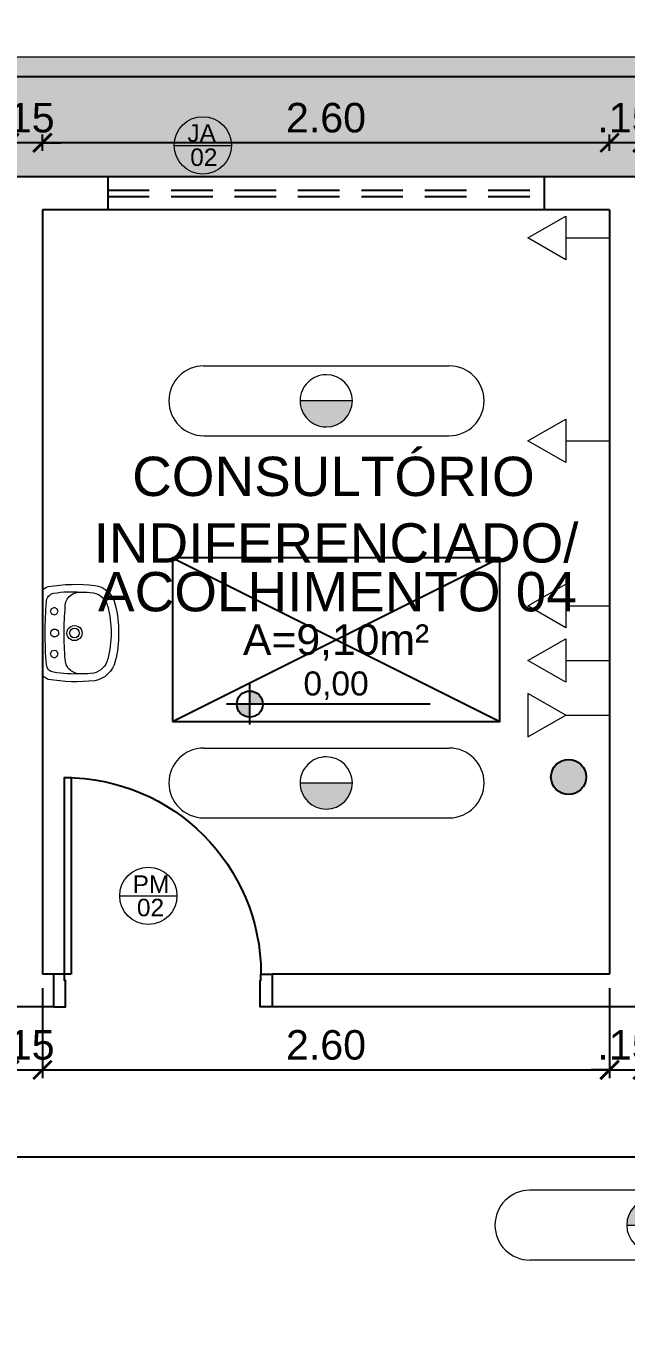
# Model space of a CAD drawing. Header units: inches. Extents: x 44782 to 44933, y 6798 to 6838.
# Drawn here: x 44821.38 to 44824.13, y 6819.22 to 6825.17 of the extents above; entities that cross this region are included whole.
import ezdxf
from ezdxf.enums import TextEntityAlignment as Align

# ---------------------------------------------------------------- set-up
doc = ezdxf.new("R2010")
doc.units = ezdxf.units.IN
doc.header["$MEASUREMENT"] = 0
doc.linetypes.add('HIDDEN', pattern=[9.525, 6.35, -3.175])
doc.layers.get('Defpoints').update_dxf_attribs({"color": 250})
doc.layers.add('at_Entity', color=7, linetype='Continuous', lineweight=9)
doc.layers.add('at_Text', color=7, linetype='Continuous', lineweight=9)
for name, color, linetype in [('BASCULANTE', 1, 'Continuous'), ('H. PAVER CINZA 1', 252, 'Continuous'), ('LAMPADAS', 5, 'Continuous'), ('Layout_Equipamentos', 7, 'Continuous'), ('PAREDES', 4, 'Continuous'), ('ponto de lógica', 7, 'Continuous'), ('PORTAS', 2, 'Continuous'), ('TEXTO01', 7, 'Continuous'), ('TEXTO02', 3, 'Continuous'), ('TEXTO03', 2, 'Continuous'), ('TEXTO2', 2, 'Continuous')]:
    doc.layers.add(name, color=color, linetype=linetype)
doc.layers.add('TOMADAS', color=150, linetype='Continuous', true_color=0x007fff)
doc.styles.add('Fonte 02', font='ARIALUNI.TTF')
doc.styles.add('FONTE01', font='swissi.ttf')
doc.styles.add('Fonte02', font='arial.ttf')
doc.styles.add('TEXTO1', font='swissko.ttf', dxfattribs={"width": 0.6, "height": 0.1})
doc.dimstyles.new('Esc 1-75', dxfattribs={"dimscale": 0.75, "dimtxt": 0.18, "dimasz": 0.1125, "dimexe": 0.05, "dimexo": 0.05, "dimgap": 0.06, "dimtad": 1, "dimzin": 4, "dimdsep": 46, "dimtxsty": 'Fonte 02', "dimblk": 'ARCHTICK', "dimcen": 0, "dimclrd": 250, "dimclre": 250, "dimadec": 0, "dimazin": 1, "dimtfac": 1, "dimtix": 1, "dimtmove": 1, "dimatfit": 3, "dimldrblk": 'ARCHTICK', "dimfxl": 0, "dimarcsym": 0})

# ---------------------------------------------------------------- blocks, each defined once
blk = doc.blocks.new('A$C2B7D2525')
at = {"layer": 'at_Entity', "true_color": 0x007fff}
h = blk.add_hatch(color=150, dxfattribs=at)
h.dxf.hatch_style = 1
h.paths.add_polyline_path([(0.723, 0.2795, 0.414214), (0.6034, 0.1599, 0.002212), (0.6034, 0.1588), (0.8427, 0.1588, 0.002212), (0.8427, 0.1599, 0.414214)])
at = {"layer": 'at_Entity', "color": 150, "true_color": 0x007fff}
for p, q in [((1.2852, 0.3197), (0.1609, 0.3197)), ((0.7241, 0.1588), (0.6034, 0.1588)), ((0.8427, 0.1588), (0.6034, 0.1588)), ((0.8427, 0.1588), (0.7241, 0.1588)), ((0.8427, 0.1588), (0.7241, 0.1588)), ((1.2852, 0), (0.1609, 0))]:
    blk.add_line(p, q, dxfattribs=at)
for centre, radius, start, end in [((0.1599, 0.1599), 0.1599, 90, 180), ((1.2841, 0.1599), 0.1599, 0.00268, 90), ((0.723, 0.1599), 0.1196, 90, 180), ((0.723, 0.1599), 0.1196, 360, 90), ((0.1599, 0.1599), 0.1599, 180, 270), ((0.723, 0.1599), 0.1196, 180, 270), ((0.723, 0.1599), 0.1196, 270, 0), ((1.2841, 0.1599), 0.1599, 270.00537, 0.00268)]:
    blk.add_arc(centre, radius, start, end, dxfattribs=at)
blk = doc.blocks.new('Leg_Ambiente05_50')
at = {"layer": 'TEXTO01', "linetype": 'Continuous', "ltscale": 0.0001}
h = blk.add_hatch(color=256, dxfattribs=at)
h.paths.add_polyline_path([(-0.2635, -0.157), (-0.2635, -0.1969), (-0.2235, -0.1969, 0.414214)])
h.paths.add_polyline_path([(-0.2635, -0.1969), (-0.3034, -0.1969, 0.414214), (-0.2635, -0.2368)])
at = {"layer": 'Defpoints'}
for p, q in [((-0.5, -0.25), (0.5, 0.25)), ((-0.5, 0.25), (0.5, -0.25))]:
    blk.add_line(p, q, dxfattribs=at)
blk.add_lwpolyline([(-0.5, -0.25), (0.5, -0.25), (0.5, 0.25), (-0.5, 0.25)], close=True, dxfattribs=at)
at = {"layer": 'TEXTO01', "linetype": 'Continuous', "ltscale": 0.0001}
for p, q in [((-0.2635, -0.2589), (-0.2635, -0.1349)), ((0.2874, -0.1969), (-0.3344, -0.1969))]:
    blk.add_line(p, q, dxfattribs=at)
blk.add_circle((-0.2635, -0.1969), 0.0399, dxfattribs=at)
at = {"layer": 'TEXTO01', "style": 'FONTE01'}
blk.add_attdef('NÍVEL', text='', height=0.08, dxfattribs=at).set_placement((0, -0.1338), align=Align.MIDDLE_CENTER)
at = {"layer": 'TEXTO02', "style": 'Fonte02'}
blk.add_attdef('ÁREA', text='', height=0.1, dxfattribs=at).set_placement((0, 0.0311), align=Align.MIDDLE_CENTER)
at = {"layer": 'TEXTO03', "style": 'Fonte02'}
for tag, p in [('AMB1', (0.0037, 0.5301)), ('AMB1', (0, 0.3711)), ('AMB2', (0, 0.2036))]:
    blk.add_attdef(tag, text='', height=0.12, dxfattribs=at).set_placement(p, align=Align.MIDDLE_CENTER)
blk = doc.blocks.new('A$C1E546F2D')
at = {"layer": 'PORTAS'}
for points in [[(0.921, 0.1503), (0.9507, 0.1503), (0.9507, 1.0502), (0.921, 1.0502), (0.921, 0.1503)], [(0, 0.1503), (0, 0), (0.055, 0), (0.055, 0.1207), (0.0508, 0.1207), (0.0508, 0.1503), (0, 0.1503)], [(1.0015, 0.1503), (1.0015, 0), (0.9464, 0), (0.9464, 0.1207), (0.9507, 0.1207), (0.9507, 0.1503), (1.0015, 0.1503)]]:
    blk.add_lwpolyline(points, dxfattribs=at)
blk.add_arc((0.9507, 0.1503), 0.8998, 90, 180, dxfattribs=at)
blk = doc.blocks.new('new block12')
at = {"layer": 'at_Entity', "color": 0}
for p, q in [((-0.1143, 0.055), (-0.1079, 0.0656)), ((-0.1079, 0.0656), (-0.0973, 0.0719)), ((-0.0973, 0.0719), (-0.0846, 0.0656)), ((-0.0846, 0.0656), (-0.0804, 0.055)), ((0.0825, 0.055), (0.0868, 0.0656)), ((0.0868, 0.0656), (0.0995, 0.0719)), ((0.0995, 0.0719), (0.11, 0.0656)), ((0.11, 0.0656), (0.1164, 0.055)), ((-0.1904, 0), (0, 0)), ((-0.1079, 0.0423), (-0.1143, 0.055)), ((-0.0973, 0.036), (-0.1079, 0.0423)), ((-0.0846, 0.0423), (-0.0973, 0.036)), ((-0.0804, 0.055), (-0.0846, 0.0423)), ((-0.0635, 0), (0.1248, 0)), ((0, 0), (0.1926, 0)), ((0.0868, 0.0423), (0.0825, 0.055)), ((0.0995, 0.036), (0.0868, 0.0423)), ((0.11, 0.0423), (0.0995, 0.036)), ((0.1164, 0.055), (0.11, 0.0423))]:
    blk.add_line(p, q, dxfattribs=at)
for centre, radius, start, end in [((-0.1037, 0.2192), 0.1175, 102.51398, 169.94425), ((-0.1021, 0.2163), 0.0847, 102.94607, 167.28087), ((-0.0119, -0.1249), 0.4735, 88.69805, 104.42194), ((0.0138, -0.2613), 0.5766, 91.35244, 103.5038), ((0.0099, -0.1255), 0.4741, 75.63679, 91.34148), ((-0.0133, -0.2572), 0.5725, 76.4579, 88.69664), ((0.1052, 0.222), 0.0784, 8.41938, 78.38368), ((0.1075, 0.2249), 0.1107, 7.71962, 79.59246), ((0.5296, 0.1532), 0.7539, 173.41338, 189.69292), ((-0.5309, 0.1535), 0.7531, 350.27914, 6.57653), ((0.1228, 0.188), 0.311, 171.32208, 181.82646), ((-0.0011, 0.1471), 0.0349, 90, 149.99293), ((-0.0011, 0.1471), 0.0349, 29.99676, 89.99928), ((-0.1329, 0.1882), 0.3189, 357.99462, 8.16964), ((0.4249, 0.1494), 0.6136, 177.32306, 189.24154), ((-0.1166, 0.1739), 0.0716, 176.60246, 219.59969), ((-0.1209, 0.1714), 0.0667, 220.34381, 269.44866), ((-0.0011, 0.1471), 0.0349, 150.00315, 209.99685), ((-0.0011, 0.1471), 0.0349, 209.99676, 269.99928), ((-0.0011, 0.1471), 0.0222, 90, 180), ((-0.0011, 0.1471), 0.0222, 180, 270), ((-0.0011, 0.1471), 0.0222, 360, 90), ((-0.0011, 0.1471), 0.0222, 270.00968, 360), ((-0.0011, 0.1471), 0.0349, 270, 329.99293), ((-0.0011, 0.1471), 0.0349, 330.00315, 29.99685), ((0.1226, 0.1679), 0.0631, 266.77318, 320.7547), ((0.1078, 0.1732), 0.0781, 324.65246, 2.83944), ((-0.2623, 0.1317), 0.4504, 349.78202, 5.79718), ((0.0021, 1.5743), 1.4748, 265.18956, 269.93912), ((-0.0011, 0.0561), 0.018, 150.01278, 209.98722), ((-0.0011, 0.0561), 0.018, 90, 150.03984), ((-0.001, 0.0561), 0.018, 30.01908, 90.03665), ((-0.001, 1.4521), 1.3526, 270.02076, 275.09507), ((-0.0011, 0.0561), 0.018, 330.01278, 29.98722), ((-0.1647, 0.0446), 0.0522, 200.54167, 238.93005), ((-0.1427, 0.0567), 0.0385, 188.75581, 265.61268), ((-0.0074, 1.7284), 1.7156, 265.3753, 270.21026), ((-0.0011, 0.0561), 0.018, 210.01908, 270.03665), ((-0.0011, 0.0561), 0.018, 270, 330.03984), ((-0.0011, 1.8918), 1.879, 270, 274.41438), ((0.1414, 0.0585), 0.0402, 273.11398, 350.39284), ((0.1736, 0.034), 0.0386, 297.86727, 348.56925)]:
    blk.add_arc(centre, radius, start, end, dxfattribs=at)
blk = doc.blocks.new('A$C4BC3063A')
at = {"layer": 'at_Entity', "color": 150, "true_color": 0x007fff}
for p, q in [((0.2011, 0), (0.2011, 0.199)), ((0.2011, 0.199), (0.3748, 0.0995)), ((0.2011, 0.0995), (0, 0.0995)), ((0.3748, 0.0995), (0.2011, 0))]:
    blk.add_line(p, q, dxfattribs=at)
blk = doc.blocks.new('A$C0C4A46CA')
at = {"layer": 'at_Entity', "color": 0}
for p, q in [((0.3748, 0.199), (0.2011, 0.0995)), ((0.3748, 0), (0.3748, 0.199)), ((0.2011, 0.0995), (0, 0.0995)), ((0.2011, 0.0995), (0.3748, 0))]:
    blk.add_line(p, q, dxfattribs=at)
blk = doc.blocks.new('_ARCHTICK')
at = {"color": 0, "linetype": 'ByBlock', "const_width": 0.15}
blk.add_lwpolyline([(-0.5, -0.5), (0.5, 0.5)], dxfattribs=at)
blk = doc.blocks.new('*D151')
at = {"layer": 'at_Text', "color": 250, "lineweight": -2, "transparency": 16777216}
for p, q in [((44824.0563, 6824.6013), (44824.0563, 6824.6763)), ((44824.2065, 6824.6013), (44824.2065, 6824.6763)), ((44824.0563, 6824.6388), (44823.9719, 6824.6388)), ((44824.2065, 6824.6388), (44824.0563, 6824.6388)), ((44824.2065, 6824.6388), (44824.2909, 6824.6388))]:
    blk.add_line(p, q, dxfattribs=at)
at = {"layer": 'Defpoints', "color": 0, "transparency": 16777216}
for p in [(44824.0563, 6824.6388), (44824.0563, 6824.305), (44824.2065, 6824.305)]:
    blk.add_point(p, dxfattribs=at)
at = {"layer": 'at_Text', "color": 250, "lineweight": -2, "transparency": 16777216, "xscale": 0.084375, "yscale": 0.084375, "zscale": 0.084375}
blk.add_blockref('_ARCHTICK', (44824.0563, 6824.6388), dxfattribs=at)
at = {"layer": 'at_Text', "color": 250, "lineweight": -2, "transparency": 16777216, "xscale": 0.084375, "yscale": 0.084375, "zscale": 0.084375, "rotation": 180}
blk.add_blockref('_ARCHTICK', (44824.2065, 6824.6388), dxfattribs=at)
at = {"layer": 'at_Text', "color": 0, "transparency": 16777216, "insert": (44824.1314, 6824.7528), "char_height": 0.135, "attachment_point": 5, "style": 'Fonte 02'}
blk.add_mtext('.15', dxfattribs=at)
blk = doc.blocks.new('*D152')
at = {"layer": 'at_Text', "color": 250, "lineweight": -2, "transparency": 16777216}
for p, q in [((44821.4578, 6824.6013), (44821.4578, 6824.6763)), ((44824.0563, 6824.6013), (44824.0563, 6824.6763)), ((44824.0563, 6824.6388), (44821.4578, 6824.6388))]:
    blk.add_line(p, q, dxfattribs=at)
at = {"layer": 'Defpoints', "color": 0, "transparency": 16777216}
for p in [(44821.4578, 6824.6388), (44821.4578, 6824.305), (44824.0563, 6824.305)]:
    blk.add_point(p, dxfattribs=at)
at = {"layer": 'at_Text', "color": 250, "lineweight": -2, "transparency": 16777216, "xscale": 0.084375, "yscale": 0.084375, "zscale": 0.084375, "rotation": 180}
blk.add_blockref('_ARCHTICK', (44821.4578, 6824.6388), dxfattribs=at)
at = {"layer": 'at_Text', "color": 250, "lineweight": -2, "transparency": 16777216, "xscale": 0.084375, "yscale": 0.084375, "zscale": 0.084375}
blk.add_blockref('_ARCHTICK', (44824.0563, 6824.6388), dxfattribs=at)
at = {"layer": 'at_Text', "color": 0, "transparency": 16777216, "insert": (44822.757, 6824.7528), "char_height": 0.135, "attachment_point": 5, "style": 'Fonte 02'}
blk.add_mtext('2.60', dxfattribs=at)
blk = doc.blocks.new('*D153')
at = {"layer": 'at_Text', "color": 250, "lineweight": -2, "transparency": 16777216}
for p, q in [((44821.3075, 6824.6013), (44821.3075, 6824.6763)), ((44821.4578, 6824.6013), (44821.4578, 6824.6763)), ((44821.3075, 6824.6388), (44821.2231, 6824.6388)), ((44821.4578, 6824.6388), (44821.3075, 6824.6388)), ((44821.4578, 6824.6388), (44821.5421, 6824.6388))]:
    blk.add_line(p, q, dxfattribs=at)
at = {"layer": 'Defpoints', "color": 0, "transparency": 16777216}
for p in [(44821.3075, 6824.6388), (44821.3075, 6824.305), (44821.4578, 6824.305)]:
    blk.add_point(p, dxfattribs=at)
at = {"layer": 'at_Text', "color": 250, "lineweight": -2, "transparency": 16777216, "xscale": 0.084375, "yscale": 0.084375, "zscale": 0.084375}
blk.add_blockref('_ARCHTICK', (44821.3075, 6824.6388), dxfattribs=at)
at = {"layer": 'at_Text', "color": 250, "lineweight": -2, "transparency": 16777216, "xscale": 0.084375, "yscale": 0.084375, "zscale": 0.084375, "rotation": 180}
blk.add_blockref('_ARCHTICK', (44821.4578, 6824.6388), dxfattribs=at)
at = {"layer": 'at_Text', "color": 0, "transparency": 16777216, "insert": (44821.3826, 6824.7528), "char_height": 0.135, "attachment_point": 5, "style": 'Fonte 02'}
blk.add_mtext('.15', dxfattribs=at)
blk = doc.blocks.new('*D166')
at = {"layer": 'at_Text', "color": 250, "lineweight": -2, "transparency": 16777216}
for p, q in [((44810.8605, 6824.9026), (44810.8605, 6824.9776)), ((44826.9553, 6824.9026), (44826.9553, 6824.9776)), ((44826.9553, 6824.9401), (44810.8605, 6824.9401))]:
    blk.add_line(p, q, dxfattribs=at)
at = {"layer": 'Defpoints', "color": 0, "transparency": 16777216}
for p in [(44810.8605, 6824.9401), (44810.8605, 6824.4821), (44826.9553, 6824.4821)]:
    blk.add_point(p, dxfattribs=at)
at = {"layer": 'at_Text', "color": 250, "lineweight": -2, "transparency": 16777216, "xscale": 0.084375, "yscale": 0.084375, "zscale": 0.084375, "rotation": 180}
blk.add_blockref('_ARCHTICK', (44810.8605, 6824.9401), dxfattribs=at)
at = {"layer": 'at_Text', "color": 250, "lineweight": -2, "transparency": 16777216, "xscale": 0.084375, "yscale": 0.084375, "zscale": 0.084375}
blk.add_blockref('_ARCHTICK', (44826.9553, 6824.9401), dxfattribs=at)
at = {"layer": 'at_Text', "color": 0, "transparency": 16777216, "insert": (44818.9079, 6825.054), "char_height": 0.135, "attachment_point": 5, "style": 'Fonte 02'}
blk.add_mtext('16.09', dxfattribs=at)
blk = doc.blocks.new('*D232')
at = {"layer": 'at_Text', "color": 250, "lineweight": -2, "transparency": 16777216}
for p, q in [((44821.3075, 6820.7677), (44821.3075, 6820.3552)), ((44821.4578, 6820.7677), (44821.4578, 6820.3552)), ((44821.3075, 6820.3927), (44821.2231, 6820.3927)), ((44821.3075, 6820.3927), (44821.4578, 6820.3927)), ((44821.4578, 6820.3927), (44821.5421, 6820.3927))]:
    blk.add_line(p, q, dxfattribs=at)
at = {"layer": 'Defpoints', "color": 0, "transparency": 16777216}
for p in [(44821.3075, 6820.8319), (44821.4578, 6820.8319), (44821.4578, 6820.3927)]:
    blk.add_point(p, dxfattribs=at)
at = {"layer": 'at_Text', "color": 250, "lineweight": -2, "transparency": 16777216, "xscale": 0.084375, "yscale": 0.084375, "zscale": 0.084375}
blk.add_blockref('_ARCHTICK', (44821.3075, 6820.3927), dxfattribs=at)
at = {"layer": 'at_Text', "color": 250, "lineweight": -2, "transparency": 16777216, "xscale": 0.084375, "yscale": 0.084375, "zscale": 0.084375, "rotation": 180}
blk.add_blockref('_ARCHTICK', (44821.4578, 6820.3927), dxfattribs=at)
at = {"layer": 'at_Text', "color": 0, "transparency": 16777216, "insert": (44821.3826, 6820.5067), "char_height": 0.135, "attachment_point": 5, "style": 'Fonte 02'}
blk.add_mtext('.15', dxfattribs=at)
blk = doc.blocks.new('*D233')
at = {"layer": 'at_Text', "color": 250, "lineweight": -2, "transparency": 16777216}
for p, q in [((44821.4578, 6820.7677), (44821.4578, 6820.3552)), ((44824.0563, 6820.7677), (44824.0563, 6820.3552)), ((44821.4578, 6820.3927), (44824.0563, 6820.3927))]:
    blk.add_line(p, q, dxfattribs=at)
at = {"layer": 'Defpoints', "color": 0, "transparency": 16777216}
for p in [(44821.4578, 6820.8319), (44824.0563, 6820.8319), (44824.0563, 6820.3927)]:
    blk.add_point(p, dxfattribs=at)
at = {"layer": 'at_Text', "color": 250, "lineweight": -2, "transparency": 16777216, "xscale": 0.084375, "yscale": 0.084375, "zscale": 0.084375, "rotation": 180}
blk.add_blockref('_ARCHTICK', (44821.4578, 6820.3927), dxfattribs=at)
at = {"layer": 'at_Text', "color": 250, "lineweight": -2, "transparency": 16777216, "xscale": 0.084375, "yscale": 0.084375, "zscale": 0.084375}
blk.add_blockref('_ARCHTICK', (44824.0563, 6820.3927), dxfattribs=at)
at = {"layer": 'at_Text', "color": 0, "transparency": 16777216, "insert": (44822.757, 6820.5067), "char_height": 0.135, "attachment_point": 5, "style": 'Fonte 02'}
blk.add_mtext('2.60', dxfattribs=at)
blk = doc.blocks.new('*D234')
at = {"layer": 'at_Text', "color": 250, "lineweight": -2, "transparency": 16777216}
for p, q in [((44824.0563, 6820.7677), (44824.0563, 6820.3552)), ((44824.2065, 6820.7677), (44824.2065, 6820.3552)), ((44824.0563, 6820.3927), (44823.9719, 6820.3927)), ((44824.0563, 6820.3927), (44824.2065, 6820.3927)), ((44824.2065, 6820.3927), (44824.2909, 6820.3927))]:
    blk.add_line(p, q, dxfattribs=at)
at = {"layer": 'Defpoints', "color": 0, "transparency": 16777216}
for p in [(44824.0563, 6820.8319), (44824.2065, 6820.832), (44824.2065, 6820.3927)]:
    blk.add_point(p, dxfattribs=at)
at = {"layer": 'at_Text', "color": 250, "lineweight": -2, "transparency": 16777216, "xscale": 0.084375, "yscale": 0.084375, "zscale": 0.084375}
blk.add_blockref('_ARCHTICK', (44824.0563, 6820.3927), dxfattribs=at)
at = {"layer": 'at_Text', "color": 250, "lineweight": -2, "transparency": 16777216, "xscale": 0.084375, "yscale": 0.084375, "zscale": 0.084375, "rotation": 180}
blk.add_blockref('_ARCHTICK', (44824.2065, 6820.3927), dxfattribs=at)
at = {"layer": 'at_Text', "color": 0, "transparency": 16777216, "insert": (44824.1314, 6820.5067), "char_height": 0.135, "attachment_point": 5, "style": 'Fonte 02'}
blk.add_mtext('.15', dxfattribs=at)
blk = doc.blocks.new('*D237')
at = {"layer": 'at_Text', "color": 250, "lineweight": -2, "transparency": 16777216}
for p, q in [((44793.8156, 6820.3694), (44793.8156, 6819.9569)), ((44826.9553, 6820.3694), (44826.9553, 6819.9569)), ((44793.8156, 6819.9944), (44826.9553, 6819.9944))]:
    blk.add_line(p, q, dxfattribs=at)
at = {"layer": 'Defpoints', "color": 0, "transparency": 16777216}
for p in [(44793.8156, 6820.6817), (44826.9553, 6820.6817), (44826.9553, 6819.9944)]:
    blk.add_point(p, dxfattribs=at)
at = {"layer": 'at_Text', "color": 250, "lineweight": -2, "transparency": 16777216, "xscale": 0.084375, "yscale": 0.084375, "zscale": 0.084375, "rotation": 180}
blk.add_blockref('_ARCHTICK', (44793.8156, 6819.9944), dxfattribs=at)
at = {"layer": 'at_Text', "color": 250, "lineweight": -2, "transparency": 16777216, "xscale": 0.084375, "yscale": 0.084375, "zscale": 0.084375}
blk.add_blockref('_ARCHTICK', (44826.9553, 6819.9944), dxfattribs=at)
at = {"layer": 'at_Text', "color": 0, "transparency": 16777216, "insert": (44810.3854, 6820.1084), "char_height": 0.135, "attachment_point": 5, "style": 'Fonte 02'}
blk.add_mtext('33.14', dxfattribs=at)

msp = doc.modelspace()

# ---------------------------------------------------------------- hatches: boundary and pattern name
at = {"layer": 'H. PAVER CINZA 1'}
msp.add_hatch(color=256, dxfattribs=at).paths.add_polyline_path([(44814.2102, 6836.2284), (44804.7133, 6836.2284), (44804.7133, 6830.4791), (44804.7133, 6825.0302), (44793.3162, 6825.0302), (44793.3162, 6816.0327), (44793.8156, 6816.0327), (44793.8156, 6815.8824), (44793.3162, 6815.8824), (44793.3162, 6814.3843), (44804.5631, 6814.3843), (44804.5631, 6809.4856), (44805.0625, 6809.4856), (44805.0625, 6813.3834), (44806.713, 6813.3834), (44806.713, 6814.8837), (44793.8156, 6814.8837), (44793.8156, 6818.682), (44795.3645, 6818.682), (44795.3645, 6820.6817), (44793.8156, 6820.6817), (44793.8156, 6824.4821), (44805.2127, 6824.4821), (44805.2127, 6830.9785), (44805.2127, 6834.8784), (44813.7108, 6834.8784), (44813.7108, 6826.431), (44810.8605, 6826.431), (44810.8605, 6824.4821), (44826.9553, 6824.4821), (44826.9553, 6818.682), (44826.9553, 6815.4233), (44827.4568, 6815.4233), (44827.4568, 6825.0302), (44814.2102, 6825.0302)])
at = {"layer": 'ponto de lógica'}
h = msp.add_hatch(color=256, dxfattribs=at)
h.dxf.hatch_style = 1
h.paths.add_polyline_path([(44823.9486, 6821.7341, 1), (44823.7877, 6821.7341, 1)])

# ---------------------------------------------------------------- linework, layer by layer
at = {"layer": 'at_Entity', "color": 0}
msp.add_line((44827.4568, 6825.0302), (44814.2102, 6825.0302), dxfattribs=at)
at = {"layer": 'BASCULANTE', "linetype": 'HIDDEN', "ltscale": 0.03}
for p, q in [((44821.7582, 6824.4821), (44821.7582, 6824.3319)), ((44823.7579, 6824.3319), (44823.7579, 6824.4821)), ((44821.7571, 6824.4222), (44823.7579, 6824.4222)), ((44821.7571, 6824.3919), (44823.7579, 6824.3919))]:
    msp.add_line(p, q, dxfattribs=at)
at = {"layer": 'PAREDES'}
for p, q in [((44826.9553, 6824.4821), (44810.8605, 6824.4821)), ((44824.0563, 6824.3319), (44821.4578, 6824.3319)), ((44821.4578, 6824.3319), (44821.4578, 6820.8319)), ((44824.0563, 6824.3319), (44824.0563, 6820.8319)), ((44821.5085, 6820.8319), (44821.4578, 6820.8319)), ((44824.0563, 6820.8319), (44822.51, 6820.8319)), ((44821.5085, 6820.6817), (44819.7585, 6820.6817)), ((44824.2065, 6820.6817), (44822.51, 6820.6817))]:
    msp.add_line(p, q, dxfattribs=at)
at = {"layer": 'ponto de lógica'}
msp.add_circle((44823.8682, 6821.7341), 0.0805, dxfattribs=at)
at = {"layer": 'TEXTO01', "lineweight": 9}
for p, q in [((44822.0612, 6824.6268), (44822.3239, 6824.6268)), ((44821.813, 6821.1903), (44822.0756, 6821.1903))]:
    msp.add_line(p, q, dxfattribs=at)
for centre in [(44822.1926, 6824.6268), (44821.9431, 6821.1903)]:
    msp.add_circle(centre, 0.1313, dxfattribs=at)

# ---------------------------------------------------------------- block references
ref = msp.add_blockref('Leg_Ambiente05_50', (44822.8032, 6822.3634), dxfattribs=dict(xscale=1.5, yscale=1.5, zscale=1.5))
ref.add_attrib('AMB1', 'INDIFERENCIADO/', dxfattribs={"layer": 'TEXTO03', "height": 0.18, "style": 'Fonte02'}).set_placement((44822.8032, 6822.8062), align=Align.MIDDLE_CENTER)
ref.add_attrib('AMB2', 'ACOLHIMENTO 04', dxfattribs={"layer": 'TEXTO03', "height": 0.18, "style": 'Fonte02'}).set_placement((44822.8094, 6822.5829), align=Align.MIDDLE_CENTER)
ref.add_attrib('ÁREA', 'A=9,10m²', dxfattribs={"layer": 'TEXTO02', "height": 0.14, "style": 'Fonte02'}).set_placement((44822.8033, 6822.3634), align=Align.MIDDLE_CENTER)
ref.add_attrib('NÍVEL', '0,00', dxfattribs={"layer": 'TEXTO01', "height": 0.11, "style": 'FONTE01'}).set_placement((44822.8032, 6822.1626), align=Align.MIDDLE_CENTER)
at = {"layer": 'at_Entity', "rotation": 180}
msp.add_blockref('A$C0C4A46CA', (44824.0563, 6822.1172), dxfattribs=at)
at = {"layer": 'LAMPADAS', "rotation": 180}
for p in [(44823.4811, 6823.6169), (44823.4811, 6821.8669)]:
    msp.add_blockref('A$C2B7D2525', p, dxfattribs=at)
at = {"layer": 'LAMPADAS'}
msp.add_blockref('A$C2B7D2525', (44823.5311, 6819.5221), dxfattribs=at)
at = {"layer": 'Layout_Equipamentos', "xscale": -1, "rotation": 270}
msp.add_blockref('new block12', (44821.4578, 6822.3946), dxfattribs=at)
at = {"layer": 'PORTAS', "xscale": -1}
msp.add_blockref('A$C1E546F2D', (44822.51, 6820.6816), dxfattribs=at)
at = {"layer": 'TOMADAS', "rotation": 180}
for p in [(44824.0563, 6824.3023), (44824.0563, 6823.3728), (44824.0563, 6822.6169), (44824.0563, 6822.3671)]:
    msp.add_blockref('A$C4BC3063A', p, dxfattribs=at)

# ---------------------------------------------------------------- texts
at = {"layer": 'TEXTO01', "lineweight": 9, "ltscale": 0.0001, "char_height": 0.080083, "width": 0.240515, "attachment_point": 1, "style": 'TEXTO1'}
for s, insert in [('{\\fSansSerif|b0|i0|c2|p2;\\W1;JA}', (44822.1221, 6824.7227)), ('{\\fSansSerif|b0|i0|c2|p2;\\W1;02}', (44822.1351, 6824.6125)), ('{\\fSansSerif|b0|i0|c2|p2;\\W1;PM}', (44821.8714, 6821.2836)), ('{\\fSansSerif|b0|i0|c2|p2;\\W1;02}', (44821.8909, 6821.1766))]:
    msp.add_mtext(s, dxfattribs=dict(at, insert=insert))
at = {"layer": 'TEXTO2', "insert": (44821.8691, 6823.201), "char_height": 0.18, "attachment_point": 1, "style": 'Fonte 02'}
msp.add_mtext_dynamic_manual_height_columns('CONSULTÓRIO', width=0.143388, gutter_width=0.9, heights=[0], dxfattribs=at)

# ---------------------------------------------------------------- dimensions: what is measured, and where the dimension line sits
at = {"layer": 'at_Text'}
for base, p1, p2, picture, middle in [((44810.8605, 6824.9401), (44826.9553, 6824.4821), (44810.8605, 6824.4821), '*D166', (44818.9079, 6825.054)), ((44821.3075, 6824.6388), (44821.4578, 6824.305), (44821.3075, 6824.305), '*D153', (44821.3826, 6824.7528)), ((44821.4578, 6824.6388), (44824.0563, 6824.305), (44821.4578, 6824.305), '*D152', (44822.757, 6824.7528)), ((44824.0563, 6824.6388), (44824.2065, 6824.305), (44824.0563, 6824.305), '*D151', (44824.1314, 6824.7528))]:
    dim = msp.add_linear_dim(base=base, p1=p1, p2=p2, dimstyle='Esc 1-75', dxfattribs=at)
    dim.commit()
    dim.dimension.update_dxf_attribs({"geometry": picture, "text_midpoint": middle})
for base, p1, p2, picture, middle in [((44821.4578, 6820.3927), (44821.3075, 6820.8319), (44821.4578, 6820.8319), '*D232', (44821.3826, 6820.5067)), ((44824.0563, 6820.3927), (44821.4578, 6820.8319), (44824.0563, 6820.8319), '*D233', (44822.757, 6820.5067)), ((44824.2065, 6820.3927), (44824.0563, 6820.8319), (44824.2065, 6820.832), '*D234', (44824.1314, 6820.5067)), ((44826.9553, 6819.9944), (44793.8156, 6820.6817), (44826.9553, 6820.6817), '*D237', (44810.3854, 6820.1084))]:
    dim = msp.add_linear_dim(base=base, p1=p1, p2=p2, dimstyle='Esc 1-75', override={"dimfxl": 0.5}, dxfattribs=at)
    dim.commit()
    dim.dimension.update_dxf_attribs({"geometry": picture, "text_midpoint": middle})

doc.saveas('drawing.dxf')
